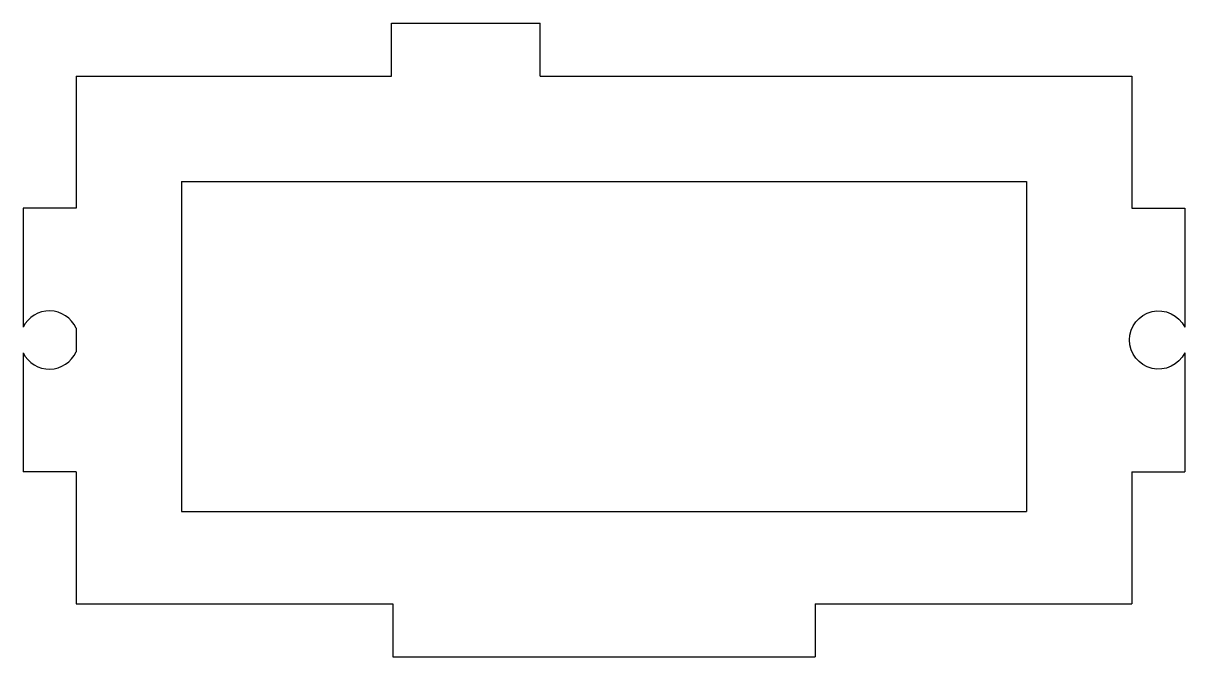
# Model space of a CAD drawing. Extents: x -0.27 to 2.48, y -8.2 to -6.7.
import ezdxf

# ---------------------------------------------------------------- set-up
doc = ezdxf.new("R2010")
doc.units = 0
doc.layers.add('VISIBLE', color=7, linetype='CONTINUOUS')

msp = doc.modelspace()

# ---------------------------------------------------------------- linework, layer by layer
at = {"layer": 'VISIBLE'}
for p, q in [((0.6044, -6.699, 0.125), (0.9565, -6.699, 0.125)), ((0.6044, -6.824, 0.125), (0.6044, -6.699, 0.125)), ((0.9565, -6.824, 0.125), (0.9565, -6.699, 0.125)), ((-0.1426, -6.824, 0.125), (0.6044, -6.824, 0.125)), ((-0.1426, -6.824, 0.125), (-0.1426, -7.1365, 0.125)), ((0.9565, -6.824, 0.125), (2.3574, -6.824, 0.125)), ((2.3574, -6.824, 0.125), (2.3574, -7.1365, 0.125)), ((0.1074, -7.074, 0.125), (0.1074, -7.8547, 0.125)), ((0.1074, -7.074, 0.125), (2.1074, -7.074, 0.125)), ((2.1074, -7.074, 0.125), (2.1074, -7.8547, 0.125)), ((-0.1426, -7.1365, 0.125), (-0.2676, -7.1365, 0.125)), ((-0.2676, -7.1365, 0.125), (-0.2676, -7.4187, 0.125)), ((2.3574, -7.1365, 0.125), (2.4824, -7.1365, 0.125)), ((2.4824, -7.1365, 0.125), (2.4824, -7.4187, 0.125)), ((-0.1426, -7.4209, 0.125), (-0.1426, -7.4772, 0.125)), ((-0.2676, -7.4793, 0.125), (-0.2676, -7.7615, 0.125)), ((2.4824, -7.4793, 0.125), (2.4824, -7.7615, 0.125)), ((-0.1426, -7.7615, 0.125), (-0.2676, -7.7615, 0.125)), ((-0.1426, -7.7615, 0.125), (-0.1426, -8.074, 0.125)), ((2.3574, -7.7615, 0.125), (2.3574, -8.074, 0.125)), ((2.3574, -7.7615, 0.125), (2.4824, -7.7615, 0.125)), ((0.1074, -7.8547, 0.125), (2.1074, -7.8547, 0.125)), ((-0.1426, -8.074, 0.125), (0.6074, -8.074, 0.125)), ((0.6074, -8.074, 0.125), (0.6074, -8.199, 0.125)), ((1.6074, -8.074, 0.125), (1.6074, -8.199, 0.125)), ((1.6074, -8.074, 0.125), (2.3574, -8.074, 0.125)), ((0.6074, -8.199, 0.125), (1.6074, -8.199, 0.125))]:
    msp.add_line(p, q, dxfattribs=at)
for start, end in [(24.0706, 153.9682), (206.0318, 335.9294)]:
    msp.add_arc((-0.2056, -7.449, 0.125), 0.069, start, end, dxfattribs=at)
at = {"layer": 'VISIBLE', "extrusion": (0, 0, -1)}
msp.add_arc((-2.4204, -7.449, -0.125), 0.069, 206.0318, 153.9682, dxfattribs=at)

doc.saveas('drawing.dxf')
